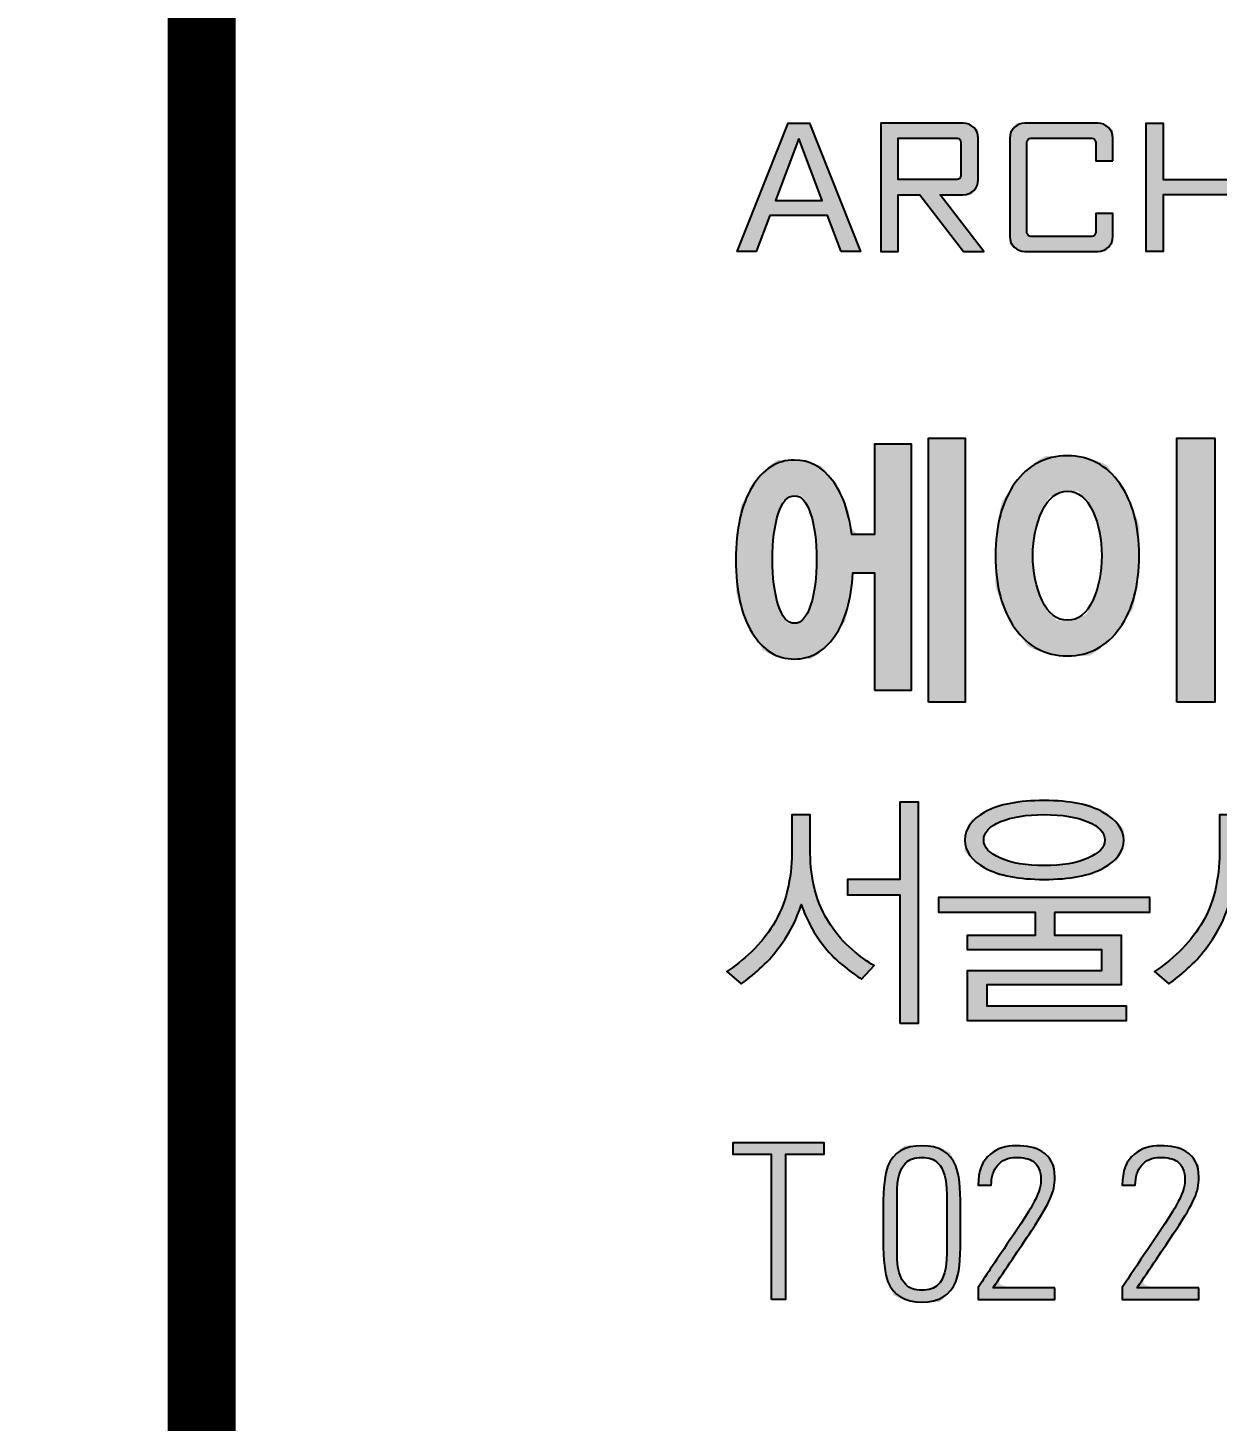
# Model space of a CAD drawing. Header units: millimetres. Extents: x 75184266 to 76346726, y -35077925 to -33679385.
# Drawn here: x 75612452 to 75621160, y -34478212 to -34468005 of the extents above; entities that cross this region are included whole.
import ezdxf

# ---------------------------------------------------------------- set-up
doc = ezdxf.new("R2010")
doc.units = ezdxf.units.MM
doc.header["$LTSCALE"] = 50
doc.header["$MEASUREMENT"] = 0
doc.header["$PDMODE"] = 1
doc.header["$PDSIZE"] = -3
doc.layers.get('0').update_dxf_attribs({"linetype": 'CONTINUOUS'})
doc.layers.get('Defpoints').update_dxf_attribs({"color": 51, "linetype": 'CONTINUOUS'})
doc.layers.add('AZ-LINE', color=3, linetype='CONTINUOUS')
doc.layers.add('AZ-TEX2', color=6, linetype='CONTINUOUS')
doc.layers.add('건축', color=8, linetype='CONTINUOUS', plot=False)
doc.styles.add('XR-지하3층$0$돋움', font='', dxfattribs={"width": 0.9})
doc.styles.get('XR-지하3층$0$돋움').set_extended_font_data('Dotum')
doc.dimstyles.new('XR-지하3층$0$20110829_평면도_면적조정$0$std_style', dxfattribs={"dimscale": 400, "dimtxt": 3, "dimasz": 1, "dimexe": 1.5, "dimexo": 2, "dimgap": 1, "dimtad": 1, "dimtoh": 1, "dimdec": 0, "dimzin": 0, "dimdsep": 46, "dimtxsty": 'XR-지하3층$0$돋움', "dimblk": 'XR-지하3층$0$20110829_평면도_면적조정$0$01420DDOT01', "dimblk1": 'XR-지하3층$0$20110829_평면도_면적조정$0$01420DDOT01', "dimblk2": 'XR-지하3층$0$20110829_평면도_면적조정$0$01420DDOT01', "dimcen": 2.5, "dimdle": 8, "dimclrd": 256, "dimclre": 256, "dimclrt": 256, "dimadec": 0, "dimazin": 0, "dimtfac": 1, "dimtdec": 0, "dimtix": 1, "dimtmove": 2, "dimatfit": 3, "dimldrblk": 'XR-지하3층$0$20110829_평면도_면적조정$0$_ClosedBlank', "dimfxl": 1, "dimtolj": 1, "dimtzin": 0, "dimlwd": -1, "dimlwe": -1, "dimarcsym": 0})

# ---------------------------------------------------------------- blocks, each defined once
blk = doc.blocks.new('바탕폼')
at = {"layer": 'AZ-TEX2'}
h = blk.add_hatch(color=256, dxfattribs=at)
h.dxf.hatch_style = 2
h.paths.add_polyline_path([(750.379, 504.347), (750.179, 504.874), (749.331, 504.874), (749.132, 504.347), (748.852, 504.347), (749.6, 506.229), (749.911, 506.229), (750.659, 504.347)])
h.paths.add_polyline_path([(749.755, 506.002), (749.415, 505.095), (750.098, 505.095)])
h = blk.add_hatch(color=256, dxfattribs=at)
h.dxf.hatch_style = 2
edge = h.paths.add_edge_path()
edge.add_spline(control_points=[(751.831, 505.178), (751.831, 505.178), (751.831, 505.178), (751.831, 505.178), (751.831, 505.178), (752.469, 504.347), (752.469, 504.347), (752.469, 504.347), (752.17, 504.347), (752.17, 504.347), (752.17, 504.347), (751.533, 505.178), (751.533, 505.178), (751.533, 505.178), (751.213, 505.178), (751.213, 505.178), (751.213, 505.178), (751.213, 504.347), (751.213, 504.347), (751.213, 504.347), (750.959, 504.347), (750.959, 504.347), (750.959, 504.347), (750.959, 506.229), (750.959, 506.229), (750.959, 506.229), (752.167, 506.229), (752.167, 506.229), (752.29, 506.229), (752.387, 506.129), (752.387, 506.009), (752.387, 506.009), (752.387, 505.398), (752.387, 505.398), (752.387, 505.275), (752.29, 505.178), (752.167, 505.178), (752.167, 505.178), (751.831, 505.178)], knot_values=[0, 0, 0, 0, 0.00005, 0.0001, 1, 1, 1, 2, 2, 2, 3, 3, 3, 4, 4, 4, 5, 5, 5, 6, 6, 6, 7, 7, 7, 8, 8, 8, 9, 9, 9, 10, 10, 10, 11, 11, 11, 12, 12, 12, 12], degree=3, periodic=0)
edge = h.paths.add_edge_path()
edge.add_spline(control_points=[(752.076, 505.401), (752.076, 505.401), (752.076, 505.401), (752.076, 505.401), (752.107, 505.401), (752.133, 505.427), (752.133, 505.459), (752.133, 505.459), (752.133, 505.949), (752.133, 505.949), (752.133, 505.979), (752.107, 506.007), (752.076, 506.007), (752.076, 506.007), (751.213, 506.007), (751.213, 506.007), (751.213, 506.007), (751.213, 505.401), (751.213, 505.401), (751.213, 505.401), (752.076, 505.401)], knot_values=[0, 0, 0, 0, 0.00005, 0.0001, 1, 1, 1, 2, 2, 2, 3, 3, 3, 4, 4, 4, 5, 5, 5, 6, 6, 6, 6], degree=3, periodic=0)
h = blk.add_hatch(color=256, dxfattribs=at)
h.dxf.hatch_style = 2
edge = h.paths.add_edge_path()
edge.add_spline(control_points=[(753.102, 504.627), (753.102, 504.627), (753.102, 504.627), (753.102, 504.627), (753.102, 504.594), (753.127, 504.568), (753.16, 504.568), (753.16, 504.568), (754.051, 504.568), (754.051, 504.568), (754.08, 504.568), (754.109, 504.594), (754.109, 504.627), (754.109, 504.627), (754.109, 504.901), (754.109, 504.901), (754.109, 504.901), (754.361, 504.901), (754.361, 504.901), (754.361, 504.901), (754.361, 504.566), (754.361, 504.566), (754.361, 504.444), (754.263, 504.347), (754.141, 504.347), (754.141, 504.347), (753.069, 504.347), (753.069, 504.347), (752.947, 504.347), (752.85, 504.444), (752.85, 504.566), (752.85, 504.566), (752.85, 506.009), (752.85, 506.009), (752.85, 506.13), (752.947, 506.229), (753.069, 506.229), (753.069, 506.229), (754.141, 506.229), (754.141, 506.229), (754.263, 506.229), (754.361, 506.13), (754.361, 506.009), (754.361, 506.009), (754.361, 505.674), (754.361, 505.674), (754.361, 505.674), (754.109, 505.674), (754.109, 505.674), (754.109, 505.674), (754.109, 505.949), (754.109, 505.949), (754.109, 505.979), (754.08, 506.007), (754.051, 506.007), (754.051, 506.007), (753.16, 506.007), (753.16, 506.007), (753.127, 506.007), (753.102, 505.979), (753.102, 505.949), (753.102, 505.949), (753.102, 504.627)], knot_values=[0, 0, 0, 0, 0.00005, 0.0001, 1, 1, 1, 2, 2, 2, 3, 3, 3, 4, 4, 4, 5, 5, 5, 6, 6, 6, 7, 7, 7, 8, 8, 8, 9, 9, 9, 10, 10, 10, 11, 11, 11, 12, 12, 12, 13, 13, 13, 14, 14, 14, 15, 15, 15, 16, 16, 16, 17, 17, 17, 18, 18, 18, 19, 19, 19, 20, 20, 20, 20], degree=3, periodic=0)
h = blk.add_hatch(color=256, dxfattribs=at)
h.dxf.hatch_style = 2
h.paths.add_polyline_path([(756.121, 504.347), (756.121, 505.178), (755.099, 505.178), (755.099, 504.347), (754.847, 504.347), (754.847, 506.229), (755.099, 506.229), (755.099, 505.4), (756.121, 505.4), (756.121, 506.229), (756.373, 506.229), (756.373, 504.347)])
h = blk.add_hatch(color=256, dxfattribs=at)
h.dxf.hatch_style = 2
edge = h.paths.add_edge_path()
edge.add_spline(control_points=[(750.866, 499.632), (750.866, 499.632), (750.866, 499.632), (750.866, 499.632), (750.866, 499.632), (750.549, 499.632), (750.549, 499.632), (750.526, 499.233), (750.437, 498.922), (750.281, 498.7), (750.125, 498.479), (749.928, 498.368), (749.691, 498.368), (749.438, 498.368), (749.231, 498.496), (749.072, 498.753), (748.914, 499.01), (748.834, 499.367), (748.834, 499.825), (748.834, 500.277), (748.914, 500.633), (749.072, 500.894), (749.231, 501.156), (749.438, 501.287), (749.691, 501.287), (749.912, 501.287), (750.096, 501.189), (750.245, 500.994), (750.395, 500.799), (750.49, 500.532), (750.532, 500.195), (750.532, 500.195), (750.866, 500.195), (750.866, 500.195), (750.866, 500.195), (750.866, 501.52), (750.866, 501.52), (750.866, 501.52), (751.41, 501.52), (751.41, 501.52), (751.41, 501.52), (751.41, 497.91), (751.41, 497.91), (751.41, 497.91), (750.866, 497.91), (750.866, 497.91), (750.866, 497.91), (750.866, 499.632)], knot_values=[0, 0, 0, 0, 0.00005, 0.0001, 1, 1, 1, 2, 2, 2, 3, 3, 3, 4, 4, 4, 5, 5, 5, 6, 6, 6, 7, 7, 7, 8, 8, 8, 9, 9, 9, 10, 10, 10, 11, 11, 11, 12, 12, 12, 13, 13, 13, 14, 14, 14, 15, 15, 15, 15], degree=3, periodic=0)
edge = h.paths.add_edge_path()
edge.add_spline(control_points=[(749.512, 500.675), (749.512, 500.675), (749.512, 500.675), (749.455, 500.499), (749.398, 500.322), (749.369, 500.099), (749.369, 499.829), (749.369, 499.565), (749.398, 499.343), (749.455, 499.162), (749.512, 498.982), (749.592, 498.892), (749.695, 498.892), (749.793, 498.892), (749.871, 498.982), (749.93, 499.16), (749.988, 499.339), (750.017, 499.562), (750.017, 499.829), (750.017, 500.097), (749.988, 500.319), (749.93, 500.496), (749.871, 500.674), (749.793, 500.763), (749.695, 500.763), (749.592, 500.763), (749.512, 500.675)], knot_values=[0, 0, 0, 0, 0.00005, 0.0001, 1, 1, 1, 2, 2, 2, 3, 3, 3, 4, 4, 4, 5, 5, 5, 6, 6, 6, 7, 7, 7, 8, 8, 8, 8], degree=3, periodic=0)
h.paths.add_polyline_path([(751.657, 497.734), (751.657, 501.608), (752.196, 501.608), (752.196, 497.734)])
h = blk.add_hatch(color=256, dxfattribs=at)
h.dxf.hatch_style = 2
edge = h.paths.add_edge_path()
edge.add_spline(control_points=[(753.117, 498.551), (753.117, 498.551), (753.117, 498.551), (752.926, 498.82), (752.735, 499.088), (752.64, 499.442), (752.64, 499.883), (752.64, 500.325), (752.735, 500.681), (752.926, 500.948), (753.117, 501.214), (753.372, 501.348), (753.693, 501.348), (754.017, 501.348), (754.273, 501.213), (754.463, 500.943), (754.652, 500.673), (754.747, 500.319), (754.747, 499.883), (754.747, 499.448), (754.652, 499.095), (754.463, 498.824), (754.273, 498.553), (754.017, 498.416), (753.693, 498.416), (753.372, 498.416), (753.117, 498.551)], knot_values=[0, 0, 0, 0, 0.00005, 0.0001, 1, 1, 1, 2, 2, 2, 3, 3, 3, 4, 4, 4, 5, 5, 5, 6, 6, 6, 7, 7, 7, 8, 8, 8, 8], degree=3, periodic=0)
edge = h.paths.add_edge_path()
edge.add_spline(control_points=[(753.417, 500.732), (753.417, 500.732), (753.417, 500.732), (753.325, 500.536), (753.233, 500.341), (753.187, 500.125), (753.187, 499.887), (753.187, 499.643), (753.233, 499.424), (753.325, 499.229), (753.417, 499.034), (753.541, 498.937), (753.697, 498.937), (753.853, 498.937), (753.976, 499.033), (754.066, 499.227), (754.155, 499.42), (754.199, 499.64), (754.199, 499.887), (754.199, 500.128), (754.155, 500.344), (754.066, 500.539), (753.976, 500.732), (753.853, 500.829), (753.697, 500.829), (753.541, 500.829), (753.417, 500.732)], knot_values=[0, 0, 0, 0, 0.00005, 0.0001, 1, 1, 1, 2, 2, 2, 3, 3, 3, 4, 4, 4, 5, 5, 5, 6, 6, 6, 7, 7, 7, 8, 8, 8, 8], degree=3, periodic=0)
h.paths.add_polyline_path([(755.299, 497.734), (755.299, 501.608), (755.855, 501.608), (755.855, 497.734)])
h = blk.add_hatch(color=256, dxfattribs=at)
h.dxf.hatch_style = 2
edge = h.paths.add_edge_path()
edge.add_spline(control_points=[(749.282, 493.912), (749.282, 493.912), (749.282, 493.912), (749.182, 493.823), (749.083, 493.732), (748.992, 493.659), (748.91, 493.602), (748.91, 493.602), (748.7, 493.787), (748.7, 493.787), (748.817, 493.859), (748.937, 493.954), (749.061, 494.074), (749.186, 494.193), (749.292, 494.324), (749.381, 494.467), (749.474, 494.617), (749.543, 494.785), (749.588, 494.97), (749.632, 495.155), (749.655, 495.337), (749.655, 495.517), (749.655, 495.517), (749.655, 496.082), (749.655, 496.082), (749.655, 496.082), (749.925, 496.082), (749.925, 496.082), (749.925, 496.082), (749.925, 495.517), (749.925, 495.517), (749.925, 495.337), (749.947, 495.159), (749.992, 494.981), (750.036, 494.804), (750.112, 494.634), (750.22, 494.471), (750.311, 494.331), (750.417, 494.209), (750.538, 494.107), (750.658, 494.005), (750.765, 493.926), (750.859, 493.872), (750.859, 493.872), (750.676, 493.672), (750.676, 493.672), (750.608, 493.717), (750.524, 493.778), (750.424, 493.856), (750.323, 493.933), (750.226, 494.03), (750.132, 494.146), (750.039, 494.267), (749.964, 494.383), (749.908, 494.497), (749.851, 494.61), (749.813, 494.701), (749.792, 494.77), (749.775, 494.701), (749.74, 494.609), (749.686, 494.495), (749.632, 494.38), (749.554, 494.254), (749.451, 494.116), (749.372, 494.01), (749.282, 493.912)], knot_values=[0, 0, 0, 0, 0.00005, 0.0001, 1, 1, 1, 2, 2, 2, 3, 3, 3, 4, 4, 4, 5, 5, 5, 6, 6, 6, 7, 7, 7, 8, 8, 8, 9, 9, 9, 10, 10, 10, 11, 11, 11, 12, 12, 12, 13, 13, 13, 14, 14, 14, 15, 15, 15, 16, 16, 16, 17, 17, 17, 18, 18, 18, 19, 19, 19, 20, 20, 20, 21, 21, 21, 21], degree=3, periodic=0)
h.paths.add_polyline_path([(751.242, 493.022), (751.242, 494.907), (750.473, 494.907), (750.473, 495.14), (751.242, 495.14), (751.242, 496.275), (751.505, 496.275), (751.505, 493.022)])
h = blk.add_hatch(color=256, dxfattribs=at)
h.dxf.hatch_style = 2
h.paths.add_polyline_path([(753.503, 494.652), (753.503, 494.32), (754.482, 494.32), (754.482, 493.588), (752.513, 493.588), (752.513, 493.281), (754.556, 493.281), (754.556, 493.059), (752.232, 493.059), (752.232, 493.802), (754.198, 493.802), (754.198, 494.101), (752.232, 494.101), (752.232, 494.32), (753.229, 494.32), (753.229, 494.652), (751.81, 494.652), (751.81, 494.874), (754.9, 494.874), (754.9, 494.652)])
edge = h.paths.add_edge_path()
edge.add_spline(control_points=[(754.421, 495.41), (754.421, 495.41), (754.421, 495.41), (754.221, 495.301), (754.021, 495.191), (753.732, 495.136), (753.355, 495.136), (752.981, 495.136), (752.693, 495.191), (752.491, 495.301), (752.29, 495.41), (752.19, 495.548), (752.19, 495.713), (752.19, 495.878), (752.29, 496.016), (752.491, 496.127), (752.693, 496.238), (752.981, 496.293), (753.355, 496.293), (753.732, 496.293), (754.021, 496.235), (754.221, 496.119), (754.421, 496.003), (754.521, 495.868), (754.521, 495.713), (754.521, 495.548), (754.421, 495.41)], knot_values=[0, 0, 0, 0, 0.00005, 0.0001, 1, 1, 1, 2, 2, 2, 3, 3, 3, 4, 4, 4, 5, 5, 5, 6, 6, 6, 7, 7, 7, 8, 8, 8, 8], degree=3, periodic=0)
edge = h.paths.add_edge_path()
edge.add_spline(control_points=[(752.55, 495.518), (752.55, 495.518), (752.55, 495.518), (752.714, 495.447), (752.879, 495.375), (753.093, 495.339), (753.355, 495.339), (753.615, 495.339), (753.828, 495.375), (753.994, 495.447), (754.16, 495.518), (754.243, 495.607), (754.243, 495.713), (754.243, 495.821), (754.161, 495.911), (753.996, 495.981), (753.831, 496.051), (753.617, 496.086), (753.355, 496.086), (753.091, 496.086), (752.877, 496.051), (752.713, 495.983), (752.549, 495.914), (752.467, 495.824), (752.467, 495.713), (752.467, 495.607), (752.55, 495.518)], knot_values=[0, 0, 0, 0, 0.00005, 0.0001, 1, 1, 1, 2, 2, 2, 3, 3, 3, 4, 4, 4, 5, 5, 5, 6, 6, 6, 7, 7, 7, 8, 8, 8, 8], degree=3, periodic=0)
h = blk.add_hatch(color=256, dxfattribs=at)
h.dxf.hatch_style = 2
edge = h.paths.add_edge_path()
edge.add_spline(control_points=[(755.553, 493.912), (755.553, 493.912), (755.553, 493.912), (755.453, 493.823), (755.354, 493.732), (755.263, 493.659), (755.181, 493.602), (755.181, 493.602), (754.97, 493.787), (754.97, 493.787), (755.088, 493.859), (755.208, 493.954), (755.332, 494.074), (755.456, 494.193), (755.563, 494.324), (755.652, 494.467), (755.745, 494.617), (755.814, 494.785), (755.859, 494.97), (755.903, 495.155), (755.925, 495.337), (755.925, 495.517), (755.925, 495.517), (755.925, 496.082), (755.925, 496.082), (755.925, 496.082), (756.196, 496.082), (756.196, 496.082), (756.196, 496.082), (756.196, 495.517), (756.196, 495.517), (756.196, 495.337), (756.218, 495.159), (756.262, 494.981), (756.307, 494.804), (756.383, 494.634), (756.491, 494.471), (756.582, 494.331), (756.688, 494.209), (756.808, 494.107), (756.929, 494.005), (757.036, 493.926), (757.13, 493.872), (757.13, 493.872), (756.947, 493.672), (756.947, 493.672), (756.879, 493.717), (756.795, 493.778), (756.694, 493.856), (756.594, 493.933), (756.497, 494.03), (756.403, 494.146), (756.309, 494.267), (756.234, 494.383), (756.178, 494.497), (756.122, 494.61), (756.083, 494.701), (756.062, 494.77), (756.046, 494.701), (756.011, 494.609), (755.957, 494.495), (755.903, 494.38), (755.825, 494.254), (755.722, 494.116), (755.642, 494.01), (755.553, 493.912)], knot_values=[0, 0, 0, 0, 0.00005, 0.0001, 1, 1, 1, 2, 2, 2, 3, 3, 3, 4, 4, 4, 5, 5, 5, 6, 6, 6, 7, 7, 7, 8, 8, 8, 9, 9, 9, 10, 10, 10, 11, 11, 11, 12, 12, 12, 13, 13, 13, 14, 14, 14, 15, 15, 15, 16, 16, 16, 17, 17, 17, 18, 18, 18, 19, 19, 19, 20, 20, 20, 21, 21, 21, 21], degree=3, periodic=0)
h.paths.add_polyline_path([(757.547, 493.022), (757.547, 496.275), (757.811, 496.275), (757.811, 493.022)])
h = blk.add_hatch(color=256, dxfattribs=at)
h.dxf.hatch_style = 2
h.paths.add_polyline_path([(749.357, 488.972), (749.357, 491.102), (748.795, 491.102), (748.795, 491.275), (750.122, 491.275), (750.122, 491.102), (749.561, 491.102), (749.561, 488.972)])
h = blk.add_hatch(color=256, dxfattribs=at)
h.dxf.hatch_style = 2
edge = h.paths.add_edge_path()
edge.add_spline(control_points=[(751.144, 489.036), (751.144, 489.036), (751.144, 489.036), (751.063, 489.233), (751.016, 489.348), (750.993, 489.551), (750.993, 489.842), (750.993, 489.842), (750.993, 490.324), (750.993, 490.324), (750.993, 490.616), (751.016, 490.819), (751.063, 490.933), (751.144, 491.131), (751.31, 491.23), (751.561, 491.23), (751.812, 491.23), (751.978, 491.131), (752.059, 490.933), (752.105, 490.819), (752.129, 490.616), (752.129, 490.324), (752.129, 490.324), (752.129, 489.842), (752.129, 489.842), (752.129, 489.551), (752.105, 489.348), (752.059, 489.233), (751.978, 489.036), (751.812, 488.936), (751.561, 488.936), (751.31, 488.936), (751.144, 489.036)], knot_values=[0, 0, 0, 0, 0.00005, 0.0001, 1, 1, 1, 2, 2, 2, 3, 3, 3, 4, 4, 4, 5, 5, 5, 6, 6, 6, 7, 7, 7, 8, 8, 8, 9, 9, 9, 10, 10, 10, 10], degree=3, periodic=0)
edge = h.paths.add_edge_path()
edge.add_spline(control_points=[(751.925, 490.519), (751.925, 490.519), (751.925, 490.519), (751.925, 490.519), (751.925, 490.738), (751.882, 490.89), (751.797, 490.975), (751.742, 491.03), (751.663, 491.058), (751.561, 491.058), (751.457, 491.058), (751.378, 491.031), (751.325, 490.978), (751.24, 490.895), (751.197, 490.742), (751.197, 490.519), (751.197, 490.519), (751.197, 489.648), (751.197, 489.648), (751.197, 489.429), (751.24, 489.277), (751.325, 489.192), (751.38, 489.136), (751.459, 489.109), (751.561, 489.109), (751.665, 489.109), (751.744, 489.135), (751.797, 489.188), (751.882, 489.271), (751.925, 489.424), (751.925, 489.648), (751.925, 489.648), (751.925, 490.519)], knot_values=[0, 0, 0, 0, 0.00005, 0.0001, 1, 1, 1, 2, 2, 2, 3, 3, 3, 4, 4, 4, 5, 5, 5, 6, 6, 6, 7, 7, 7, 8, 8, 8, 9, 9, 9, 10, 10, 10, 10], degree=3, periodic=0)
h = blk.add_hatch(color=256, dxfattribs=at)
h.dxf.hatch_style = 2
edge = h.paths.add_edge_path()
edge.add_spline(control_points=[(753.128, 490.261), (753.128, 490.261), (753.128, 490.261), (753.179, 490.353), (753.263, 490.506), (753.306, 490.629), (753.306, 490.723), (753.306, 490.857), (753.267, 490.949), (753.191, 491.001), (753.133, 491.039), (753.05, 491.058), (752.942, 491.058), (752.825, 491.058), (752.735, 491.02), (752.673, 490.944), (752.61, 490.869), (752.578, 490.772), (752.578, 490.653), (752.578, 490.653), (752.387, 490.653), (752.387, 490.653), (752.387, 490.855), (752.446, 491.006), (752.566, 491.106), (752.666, 491.189), (752.791, 491.23), (752.942, 491.23), (753.102, 491.23), (753.228, 491.201), (753.322, 491.144), (753.447, 491.068), (753.51, 490.942), (753.51, 490.767), (753.51, 490.659), (753.488, 490.554), (753.443, 490.453), (753.398, 490.352), (753.308, 490.198), (753.172, 489.989), (752.982, 489.706), (752.793, 489.424), (752.604, 489.144), (752.604, 489.144), (753.51, 489.144), (753.51, 489.144), (753.51, 489.144), (753.51, 488.972), (753.51, 488.972), (753.51, 488.972), (752.387, 488.972), (752.387, 488.972), (752.387, 488.972), (752.387, 489.15), (752.387, 489.15), (752.478, 489.291), (752.63, 489.518), (752.843, 489.833), (753.016, 490.088), (753.128, 490.261)], knot_values=[0, 0, 0, 0, 0.00005, 0.0001, 1, 1, 1, 2, 2, 2, 3, 3, 3, 4, 4, 4, 5, 5, 5, 6, 6, 6, 7, 7, 7, 8, 8, 8, 9, 9, 9, 10, 10, 10, 11, 11, 11, 12, 12, 12, 13, 13, 13, 14, 14, 14, 15, 15, 15, 16, 16, 16, 17, 17, 17, 18, 18, 18, 19, 19, 19, 19], degree=3, periodic=0)
h = blk.add_hatch(color=256, dxfattribs=at)
h.dxf.hatch_style = 2
edge = h.paths.add_edge_path()
edge.add_spline(control_points=[(755.24, 490.261), (755.24, 490.261), (755.24, 490.261), (755.291, 490.353), (755.375, 490.506), (755.417, 490.629), (755.417, 490.723), (755.417, 490.857), (755.379, 490.949), (755.303, 491.001), (755.245, 491.039), (755.162, 491.058), (755.054, 491.058), (754.937, 491.058), (754.847, 491.02), (754.784, 490.944), (754.721, 490.869), (754.69, 490.772), (754.69, 490.653), (754.69, 490.653), (754.499, 490.653), (754.499, 490.653), (754.499, 490.855), (754.558, 491.006), (754.677, 491.106), (754.777, 491.189), (754.903, 491.23), (755.054, 491.23), (755.213, 491.23), (755.34, 491.201), (755.433, 491.144), (755.559, 491.068), (755.622, 490.942), (755.622, 490.767), (755.622, 490.659), (755.599, 490.554), (755.555, 490.453), (755.51, 490.352), (755.419, 490.198), (755.283, 489.989), (755.094, 489.706), (754.905, 489.424), (754.716, 489.144), (754.716, 489.144), (755.622, 489.144), (755.622, 489.144), (755.622, 489.144), (755.622, 488.972), (755.622, 488.972), (755.622, 488.972), (754.499, 488.972), (754.499, 488.972), (754.499, 488.972), (754.499, 489.15), (754.499, 489.15), (754.589, 489.291), (754.742, 489.518), (754.955, 489.833), (755.128, 490.088), (755.24, 490.261)], knot_values=[0, 0, 0, 0, 0.00005, 0.0001, 1, 1, 1, 2, 2, 2, 3, 3, 3, 4, 4, 4, 5, 5, 5, 6, 6, 6, 7, 7, 7, 8, 8, 8, 9, 9, 9, 10, 10, 10, 11, 11, 11, 12, 12, 12, 13, 13, 13, 14, 14, 14, 15, 15, 15, 16, 16, 16, 17, 17, 17, 18, 18, 18, 19, 19, 19, 19], degree=3, periodic=0)
at = {"layer": 'AZ-LINE'}
blk.add_line((741, 574.354), (741, 24.031), dxfattribs=at)
at = {"layer": 'AZ-LINE', "const_width": 1}
blk.add_lwpolyline([(741, 20.354), (741, 574.354)], dxfattribs=at)
at = {"layer": 'AZ-TEX2'}
for points in [[(750.379, 504.347), (750.179, 504.874), (749.331, 504.874), (749.132, 504.347), (748.852, 504.347), (749.6, 506.229), (749.911, 506.229), (750.659, 504.347), (750.379, 504.347)], [(756.121, 504.347), (756.121, 505.178), (755.099, 505.178), (755.099, 504.347), (754.847, 504.347), (754.847, 506.229), (755.099, 506.229), (755.099, 505.4), (756.121, 505.4), (756.121, 506.229), (756.373, 506.229), (756.373, 504.347), (756.121, 504.347)], [(749.755, 506.002), (749.415, 505.095), (750.098, 505.095), (749.755, 506.002)], [(751.657, 497.734), (751.657, 501.608), (752.196, 501.608), (752.196, 497.734), (751.657, 497.734)], [(755.299, 497.734), (755.299, 501.608), (755.855, 501.608), (755.855, 497.734), (755.299, 497.734)], [(751.242, 493.022), (751.242, 494.907), (750.473, 494.907), (750.473, 495.14), (751.242, 495.14), (751.242, 496.275), (751.505, 496.275), (751.505, 493.022), (751.242, 493.022)], [(753.503, 494.652), (753.503, 494.32), (754.482, 494.32), (754.482, 493.588), (752.513, 493.588), (752.513, 493.281), (754.556, 493.281), (754.556, 493.059), (752.232, 493.059), (752.232, 493.802), (754.198, 493.802), (754.198, 494.101), (752.232, 494.101), (752.232, 494.32), (753.229, 494.32), (753.229, 494.652), (751.81, 494.652), (751.81, 494.874), (754.9, 494.874), (754.9, 494.652), (753.503, 494.652)], [(749.357, 488.972), (749.357, 491.102), (748.795, 491.102), (748.795, 491.275), (750.122, 491.275), (750.122, 491.102), (749.561, 491.102), (749.561, 488.972), (749.357, 488.972)]]:
    blk.add_lwpolyline(points, dxfattribs=at)
for points, knots in [([(752.17, 504.347), (752.17, 504.347), (751.533, 505.178), (751.533, 505.178), (751.533, 505.178), (751.213, 505.178), (751.213, 505.178), (751.213, 505.178), (751.213, 504.347), (751.213, 504.347), (751.213, 504.347), (750.959, 504.347), (750.959, 504.347), (750.959, 504.347), (750.959, 506.229), (750.959, 506.229), (750.959, 506.229), (752.167, 506.229), (752.167, 506.229), (752.29, 506.229), (752.387, 506.129), (752.387, 506.009), (752.387, 506.009), (752.387, 505.398), (752.387, 505.398), (752.387, 505.275), (752.29, 505.178), (752.167, 505.178), (752.167, 505.178), (751.831, 505.178), (751.831, 505.178), (751.831, 505.178), (752.469, 504.347), (752.469, 504.347), (752.469, 504.347), (752.17, 504.347), (752.17, 504.347)], [0, 0, 0, 0, 1, 1, 1, 2, 2, 2, 3, 3, 3, 4, 4, 4, 5, 5, 5, 6, 6, 6, 7, 7, 7, 8, 8, 8, 9, 9, 9, 10, 10, 10, 11, 11, 11, 12, 12, 12, 12]), ([(754.361, 505.674), (754.361, 505.674), (754.109, 505.674), (754.109, 505.674), (754.109, 505.674), (754.109, 505.949), (754.109, 505.949), (754.109, 505.979), (754.08, 506.007), (754.051, 506.007), (754.051, 506.007), (753.16, 506.007), (753.16, 506.007), (753.127, 506.007), (753.102, 505.979), (753.102, 505.949), (753.102, 505.949), (753.102, 504.627), (753.102, 504.627), (753.102, 504.594), (753.127, 504.568), (753.16, 504.568), (753.16, 504.568), (754.051, 504.568), (754.051, 504.568), (754.08, 504.568), (754.109, 504.594), (754.109, 504.627), (754.109, 504.627), (754.109, 504.901), (754.109, 504.901), (754.109, 504.901), (754.361, 504.901), (754.361, 504.901), (754.361, 504.901), (754.361, 504.566), (754.361, 504.566), (754.361, 504.444), (754.263, 504.347), (754.141, 504.347), (754.141, 504.347), (753.069, 504.347), (753.069, 504.347), (752.947, 504.347), (752.85, 504.444), (752.85, 504.566), (752.85, 504.566), (752.85, 506.009), (752.85, 506.009), (752.85, 506.13), (752.947, 506.229), (753.069, 506.229), (753.069, 506.229), (754.141, 506.229), (754.141, 506.229), (754.263, 506.229), (754.361, 506.13), (754.361, 506.009), (754.361, 506.009), (754.361, 505.674), (754.361, 505.674)], [0, 0, 0, 0, 1, 1, 1, 2, 2, 2, 3, 3, 3, 4, 4, 4, 5, 5, 5, 6, 6, 6, 7, 7, 7, 8, 8, 8, 9, 9, 9, 10, 10, 10, 11, 11, 11, 12, 12, 12, 13, 13, 13, 14, 14, 14, 15, 15, 15, 16, 16, 16, 17, 17, 17, 18, 18, 18, 19, 19, 19, 20, 20, 20, 20]), ([(752.133, 505.949), (752.133, 505.979), (752.107, 506.007), (752.076, 506.007), (752.076, 506.007), (751.213, 506.007), (751.213, 506.007), (751.213, 506.007), (751.213, 505.401), (751.213, 505.401), (751.213, 505.401), (752.076, 505.401), (752.076, 505.401), (752.107, 505.401), (752.133, 505.427), (752.133, 505.459), (752.133, 505.459), (752.133, 505.949), (752.133, 505.949)], [0, 0, 0, 0, 1, 1, 1, 2, 2, 2, 3, 3, 3, 4, 4, 4, 5, 5, 5, 6, 6, 6, 6]), ([(750.866, 497.91), (750.866, 497.91), (750.866, 499.632), (750.866, 499.632), (750.866, 499.632), (750.549, 499.632), (750.549, 499.632), (750.526, 499.233), (750.437, 498.922), (750.281, 498.7), (750.125, 498.479), (749.928, 498.368), (749.691, 498.368), (749.438, 498.368), (749.231, 498.496), (749.072, 498.753), (748.914, 499.01), (748.834, 499.367), (748.834, 499.825), (748.834, 500.277), (748.914, 500.633), (749.072, 500.894), (749.231, 501.156), (749.438, 501.287), (749.691, 501.287), (749.912, 501.287), (750.096, 501.189), (750.245, 500.994), (750.395, 500.799), (750.49, 500.532), (750.532, 500.195), (750.532, 500.195), (750.866, 500.195), (750.866, 500.195), (750.866, 500.195), (750.866, 501.52), (750.866, 501.52), (750.866, 501.52), (751.41, 501.52), (751.41, 501.52), (751.41, 501.52), (751.41, 497.91), (751.41, 497.91), (751.41, 497.91), (750.866, 497.91), (750.866, 497.91)], [0, 0, 0, 0, 1, 1, 1, 2, 2, 2, 3, 3, 3, 4, 4, 4, 5, 5, 5, 6, 6, 6, 7, 7, 7, 8, 8, 8, 9, 9, 9, 10, 10, 10, 11, 11, 11, 12, 12, 12, 13, 13, 13, 14, 14, 14, 15, 15, 15, 15]), ([(754.463, 498.824), (754.273, 498.553), (754.017, 498.416), (753.693, 498.416), (753.372, 498.416), (753.117, 498.551), (752.926, 498.82), (752.735, 499.088), (752.64, 499.442), (752.64, 499.883), (752.64, 500.325), (752.735, 500.681), (752.926, 500.948), (753.117, 501.214), (753.372, 501.348), (753.693, 501.348), (754.017, 501.348), (754.273, 501.213), (754.463, 500.943), (754.652, 500.673), (754.747, 500.319), (754.747, 499.883), (754.747, 499.448), (754.652, 499.095), (754.463, 498.824)], [0, 0, 0, 0, 1, 1, 1, 2, 2, 2, 3, 3, 3, 4, 4, 4, 5, 5, 5, 6, 6, 6, 7, 7, 7, 8, 8, 8, 8]), ([(749.93, 500.496), (749.871, 500.674), (749.793, 500.763), (749.695, 500.763), (749.592, 500.763), (749.512, 500.675), (749.455, 500.499), (749.398, 500.322), (749.369, 500.099), (749.369, 499.829), (749.369, 499.565), (749.398, 499.343), (749.455, 499.162), (749.512, 498.982), (749.592, 498.892), (749.695, 498.892), (749.793, 498.892), (749.871, 498.982), (749.93, 499.16), (749.988, 499.339), (750.017, 499.562), (750.017, 499.829), (750.017, 500.097), (749.988, 500.319), (749.93, 500.496)], [0, 0, 0, 0, 1, 1, 1, 2, 2, 2, 3, 3, 3, 4, 4, 4, 5, 5, 5, 6, 6, 6, 7, 7, 7, 8, 8, 8, 8]), ([(754.066, 500.539), (753.976, 500.732), (753.853, 500.829), (753.697, 500.829), (753.541, 500.829), (753.417, 500.732), (753.325, 500.536), (753.233, 500.341), (753.187, 500.125), (753.187, 499.887), (753.187, 499.643), (753.233, 499.424), (753.325, 499.229), (753.417, 499.034), (753.541, 498.937), (753.697, 498.937), (753.853, 498.937), (753.976, 499.033), (754.066, 499.227), (754.155, 499.42), (754.199, 499.64), (754.199, 499.887), (754.199, 500.128), (754.155, 500.344), (754.066, 500.539)], [0, 0, 0, 0, 1, 1, 1, 2, 2, 2, 3, 3, 3, 4, 4, 4, 5, 5, 5, 6, 6, 6, 7, 7, 7, 8, 8, 8, 8]), ([(754.221, 496.119), (754.421, 496.003), (754.521, 495.868), (754.521, 495.713), (754.521, 495.548), (754.421, 495.41), (754.221, 495.301), (754.021, 495.191), (753.732, 495.136), (753.355, 495.136), (752.981, 495.136), (752.693, 495.191), (752.491, 495.301), (752.29, 495.41), (752.19, 495.548), (752.19, 495.713), (752.19, 495.878), (752.29, 496.016), (752.491, 496.127), (752.693, 496.238), (752.981, 496.293), (753.355, 496.293), (753.732, 496.293), (754.021, 496.235), (754.221, 496.119)], [0, 0, 0, 0, 1, 1, 1, 2, 2, 2, 3, 3, 3, 4, 4, 4, 5, 5, 5, 6, 6, 6, 7, 7, 7, 8, 8, 8, 8]), ([(750.676, 493.672), (750.608, 493.717), (750.524, 493.778), (750.424, 493.856), (750.323, 493.933), (750.226, 494.03), (750.132, 494.146), (750.039, 494.267), (749.964, 494.383), (749.908, 494.497), (749.851, 494.61), (749.813, 494.701), (749.792, 494.77), (749.775, 494.701), (749.74, 494.609), (749.686, 494.495), (749.632, 494.38), (749.554, 494.254), (749.451, 494.116), (749.372, 494.01), (749.282, 493.912), (749.182, 493.823), (749.083, 493.732), (748.992, 493.659), (748.91, 493.602), (748.91, 493.602), (748.7, 493.787), (748.7, 493.787), (748.817, 493.859), (748.937, 493.954), (749.061, 494.074), (749.186, 494.193), (749.292, 494.324), (749.381, 494.467), (749.474, 494.617), (749.543, 494.785), (749.588, 494.97), (749.632, 495.155), (749.655, 495.337), (749.655, 495.517), (749.655, 495.517), (749.655, 496.082), (749.655, 496.082), (749.655, 496.082), (749.925, 496.082), (749.925, 496.082), (749.925, 496.082), (749.925, 495.517), (749.925, 495.517), (749.925, 495.337), (749.947, 495.159), (749.992, 494.981), (750.036, 494.804), (750.112, 494.634), (750.22, 494.471), (750.311, 494.331), (750.417, 494.209), (750.538, 494.107), (750.658, 494.005), (750.765, 493.926), (750.859, 493.872), (750.859, 493.872), (750.676, 493.672), (750.676, 493.672)], [0, 0, 0, 0, 1, 1, 1, 2, 2, 2, 3, 3, 3, 4, 4, 4, 5, 5, 5, 6, 6, 6, 7, 7, 7, 8, 8, 8, 9, 9, 9, 10, 10, 10, 11, 11, 11, 12, 12, 12, 13, 13, 13, 14, 14, 14, 15, 15, 15, 16, 16, 16, 17, 17, 17, 18, 18, 18, 19, 19, 19, 20, 20, 20, 21, 21, 21, 21]), ([(752.713, 495.983), (752.549, 495.914), (752.467, 495.824), (752.467, 495.713), (752.467, 495.607), (752.55, 495.518), (752.714, 495.447), (752.879, 495.375), (753.093, 495.339), (753.355, 495.339), (753.615, 495.339), (753.828, 495.375), (753.994, 495.447), (754.16, 495.518), (754.243, 495.607), (754.243, 495.713), (754.243, 495.821), (754.161, 495.911), (753.996, 495.981), (753.831, 496.051), (753.617, 496.086), (753.355, 496.086), (753.091, 496.086), (752.877, 496.051), (752.713, 495.983)], [0, 0, 0, 0, 1, 1, 1, 2, 2, 2, 3, 3, 3, 4, 4, 4, 5, 5, 5, 6, 6, 6, 7, 7, 7, 8, 8, 8, 8]), ([(756.947, 493.672), (756.879, 493.717), (756.795, 493.778), (756.694, 493.856), (756.594, 493.933), (756.497, 494.03), (756.403, 494.146), (756.309, 494.267), (756.234, 494.383), (756.178, 494.497), (756.122, 494.61), (756.083, 494.701), (756.062, 494.77), (756.046, 494.701), (756.011, 494.609), (755.957, 494.495), (755.903, 494.38), (755.825, 494.254), (755.722, 494.116), (755.642, 494.01), (755.553, 493.912), (755.453, 493.823), (755.354, 493.732), (755.263, 493.659), (755.181, 493.602), (755.181, 493.602), (754.97, 493.787), (754.97, 493.787), (755.088, 493.859), (755.208, 493.954), (755.332, 494.074), (755.456, 494.193), (755.563, 494.324), (755.652, 494.467), (755.745, 494.617), (755.814, 494.785), (755.859, 494.97), (755.903, 495.155), (755.925, 495.337), (755.925, 495.517), (755.925, 495.517), (755.925, 496.082), (755.925, 496.082), (755.925, 496.082), (756.196, 496.082), (756.196, 496.082), (756.196, 496.082), (756.196, 495.517), (756.196, 495.517), (756.196, 495.337), (756.218, 495.159), (756.262, 494.981), (756.307, 494.804), (756.383, 494.634), (756.491, 494.471), (756.582, 494.331), (756.688, 494.209), (756.808, 494.107), (756.929, 494.005), (757.036, 493.926), (757.13, 493.872), (757.13, 493.872), (756.947, 493.672), (756.947, 493.672)], [0, 0, 0, 0, 1, 1, 1, 2, 2, 2, 3, 3, 3, 4, 4, 4, 5, 5, 5, 6, 6, 6, 7, 7, 7, 8, 8, 8, 9, 9, 9, 10, 10, 10, 11, 11, 11, 12, 12, 12, 13, 13, 13, 14, 14, 14, 15, 15, 15, 16, 16, 16, 17, 17, 17, 18, 18, 18, 19, 19, 19, 20, 20, 20, 21, 21, 21, 21]), ([(751.561, 491.23), (751.812, 491.23), (751.978, 491.131), (752.059, 490.933), (752.105, 490.819), (752.129, 490.616), (752.129, 490.324), (752.129, 490.324), (752.129, 489.842), (752.129, 489.842), (752.129, 489.551), (752.105, 489.348), (752.059, 489.233), (751.978, 489.036), (751.812, 488.936), (751.561, 488.936), (751.31, 488.936), (751.144, 489.036), (751.063, 489.233), (751.016, 489.348), (750.993, 489.551), (750.993, 489.842), (750.993, 489.842), (750.993, 490.324), (750.993, 490.324), (750.993, 490.616), (751.016, 490.819), (751.063, 490.933), (751.144, 491.131), (751.31, 491.23), (751.561, 491.23)], [0, 0, 0, 0, 1, 1, 1, 2, 2, 2, 3, 3, 3, 4, 4, 4, 5, 5, 5, 6, 6, 6, 7, 7, 7, 8, 8, 8, 9, 9, 9, 10, 10, 10, 10]), ([(753.51, 489.144), (753.51, 489.144), (753.51, 488.972), (753.51, 488.972), (753.51, 488.972), (752.387, 488.972), (752.387, 488.972), (752.387, 488.972), (752.387, 489.15), (752.387, 489.15), (752.478, 489.291), (752.63, 489.518), (752.843, 489.833), (753.016, 490.088), (753.128, 490.261), (753.179, 490.353), (753.263, 490.506), (753.306, 490.629), (753.306, 490.723), (753.306, 490.857), (753.267, 490.949), (753.191, 491.001), (753.133, 491.039), (753.05, 491.058), (752.942, 491.058), (752.825, 491.058), (752.735, 491.02), (752.673, 490.944), (752.61, 490.869), (752.578, 490.772), (752.578, 490.653), (752.578, 490.653), (752.387, 490.653), (752.387, 490.653), (752.387, 490.855), (752.446, 491.006), (752.566, 491.106), (752.666, 491.189), (752.791, 491.23), (752.942, 491.23), (753.102, 491.23), (753.228, 491.201), (753.322, 491.144), (753.447, 491.068), (753.51, 490.942), (753.51, 490.767), (753.51, 490.659), (753.488, 490.554), (753.443, 490.453), (753.398, 490.352), (753.308, 490.198), (753.172, 489.989), (752.982, 489.706), (752.793, 489.424), (752.604, 489.144), (752.604, 489.144), (753.51, 489.144), (753.51, 489.144)], [0, 0, 0, 0, 1, 1, 1, 2, 2, 2, 3, 3, 3, 4, 4, 4, 5, 5, 5, 6, 6, 6, 7, 7, 7, 8, 8, 8, 9, 9, 9, 10, 10, 10, 11, 11, 11, 12, 12, 12, 13, 13, 13, 14, 14, 14, 15, 15, 15, 16, 16, 16, 17, 17, 17, 18, 18, 18, 19, 19, 19, 19]), ([(755.622, 489.144), (755.622, 489.144), (755.622, 488.972), (755.622, 488.972), (755.622, 488.972), (754.499, 488.972), (754.499, 488.972), (754.499, 488.972), (754.499, 489.15), (754.499, 489.15), (754.589, 489.291), (754.742, 489.518), (754.955, 489.833), (755.128, 490.088), (755.24, 490.261), (755.291, 490.353), (755.375, 490.506), (755.417, 490.629), (755.417, 490.723), (755.417, 490.857), (755.379, 490.949), (755.303, 491.001), (755.245, 491.039), (755.162, 491.058), (755.054, 491.058), (754.937, 491.058), (754.847, 491.02), (754.784, 490.944), (754.721, 490.869), (754.69, 490.772), (754.69, 490.653), (754.69, 490.653), (754.499, 490.653), (754.499, 490.653), (754.499, 490.855), (754.558, 491.006), (754.677, 491.106), (754.777, 491.189), (754.903, 491.23), (755.054, 491.23), (755.213, 491.23), (755.34, 491.201), (755.433, 491.144), (755.559, 491.068), (755.622, 490.942), (755.622, 490.767), (755.622, 490.659), (755.599, 490.554), (755.555, 490.453), (755.51, 490.352), (755.419, 490.198), (755.283, 489.989), (755.094, 489.706), (754.905, 489.424), (754.716, 489.144), (754.716, 489.144), (755.622, 489.144), (755.622, 489.144)], [0, 0, 0, 0, 1, 1, 1, 2, 2, 2, 3, 3, 3, 4, 4, 4, 5, 5, 5, 6, 6, 6, 7, 7, 7, 8, 8, 8, 9, 9, 9, 10, 10, 10, 11, 11, 11, 12, 12, 12, 13, 13, 13, 14, 14, 14, 15, 15, 15, 16, 16, 16, 17, 17, 17, 18, 18, 18, 19, 19, 19, 19]), ([(751.197, 490.519), (751.197, 490.519), (751.197, 489.648), (751.197, 489.648), (751.197, 489.429), (751.24, 489.277), (751.325, 489.192), (751.38, 489.136), (751.459, 489.109), (751.561, 489.109), (751.665, 489.109), (751.744, 489.135), (751.797, 489.188), (751.882, 489.271), (751.925, 489.424), (751.925, 489.648), (751.925, 489.648), (751.925, 490.519), (751.925, 490.519), (751.925, 490.738), (751.882, 490.89), (751.797, 490.975), (751.742, 491.03), (751.663, 491.058), (751.561, 491.058), (751.457, 491.058), (751.378, 491.031), (751.325, 490.978), (751.24, 490.895), (751.197, 490.742), (751.197, 490.519)], [0, 0, 0, 0, 1, 1, 1, 2, 2, 2, 3, 3, 3, 4, 4, 4, 5, 5, 5, 6, 6, 6, 7, 7, 7, 8, 8, 8, 9, 9, 9, 10, 10, 10, 10])]:
    blk.add_open_spline(points, degree=3, knots=knots, dxfattribs=at)
blk = doc.blocks.new('XR-지하3층$0$20110829_평면도_면적조정$0$01420DDOT01')
blk.add_line((-1.5, 0), (1.5, 0))
at = {"const_width": 0.5}
blk.add_lwpolyline([(-0.25, 0, 1), (0.25, 0, 1)], format="xyb", close=True, dxfattribs=at)
blk = doc.blocks.new('*D321')
at = {"layer": 'Defpoints', "color": 0, "transparency": 16777216}
for p in [(75555452, -34466175), (75547393, -34472084, 0), (75609653, -34557006, 0)]:
    blk.add_point(p, dxfattribs=at)
at = {"layer": '건축'}
for p, q in [((75548038, -34471611), (75555936, -34465820)), ((75617476, -34550774), (75555689, -34466497)), ((75610298, -34556533), (75618197, -34550742))]:
    blk.add_line(p, q, dxfattribs=at)
at = {"layer": '건축', "xscale": 400, "yscale": 400, "zscale": 400}
for p, rotation in [((75555452, -34466175), 126.2469342799536), ((75617713, -34551097), 306.2469342799536)]:
    blk.add_blockref('XR-지하3층$0$20110829_평면도_면적조정$0$01420DDOT01', p, dxfattribs=dict(at, rotation=rotation))
at = {"layer": '건축', "insert": (75587632, -34507866), "char_height": 1800, "attachment_point": 5, "rotation": 306.2469, "style": 'XR-지하3층$0$돋움'}
blk.add_mtext('\\A1;105300', dxfattribs=at)
blk = doc.blocks.new('XR-지하3층$0$20110829_평면도_면적조정$0$_ClosedBlank')
at = {"color": 0, "linetype": 'ByBlock', "lineweight": -2}
for p, q in [((-1, 0.167), (0, 0)), ((-1, 0.167), (-1, -0.167)), ((0, 0), (-1, -0.167))]:
    blk.add_line(p, q, dxfattribs=at)

msp = doc.modelspace()

# ---------------------------------------------------------------- block references
at = {"layer": 'AZ-LINE', "xscale": 499.40546941707, "yscale": 499.40546941707, "zscale": 499.40546941707}
msp.add_blockref('바탕폼', (75243664.6, -34721516.7), dxfattribs=at)

# ---------------------------------------------------------------- dimensions: what is measured, and where the dimension line sits
at = {"layer": '건축'}
dim = msp.add_linear_dim(base=(75555452.3, -34466174.8), p1=(75609653.2, -34557005.5, 0), p2=(75547392.8, -34472083.6, 0), angle=126.24693, dimstyle='XR-지하3층$0$20110829_평면도_면적조정$0$std_style', override={"dimtxt": 4.5}, dxfattribs=at)
dim.commit()
dim.dimension.update_dxf_attribs({"geometry": '*D321', "text_midpoint": (75587631.9, -34507866.4)})

doc.saveas('drawing.dxf')
